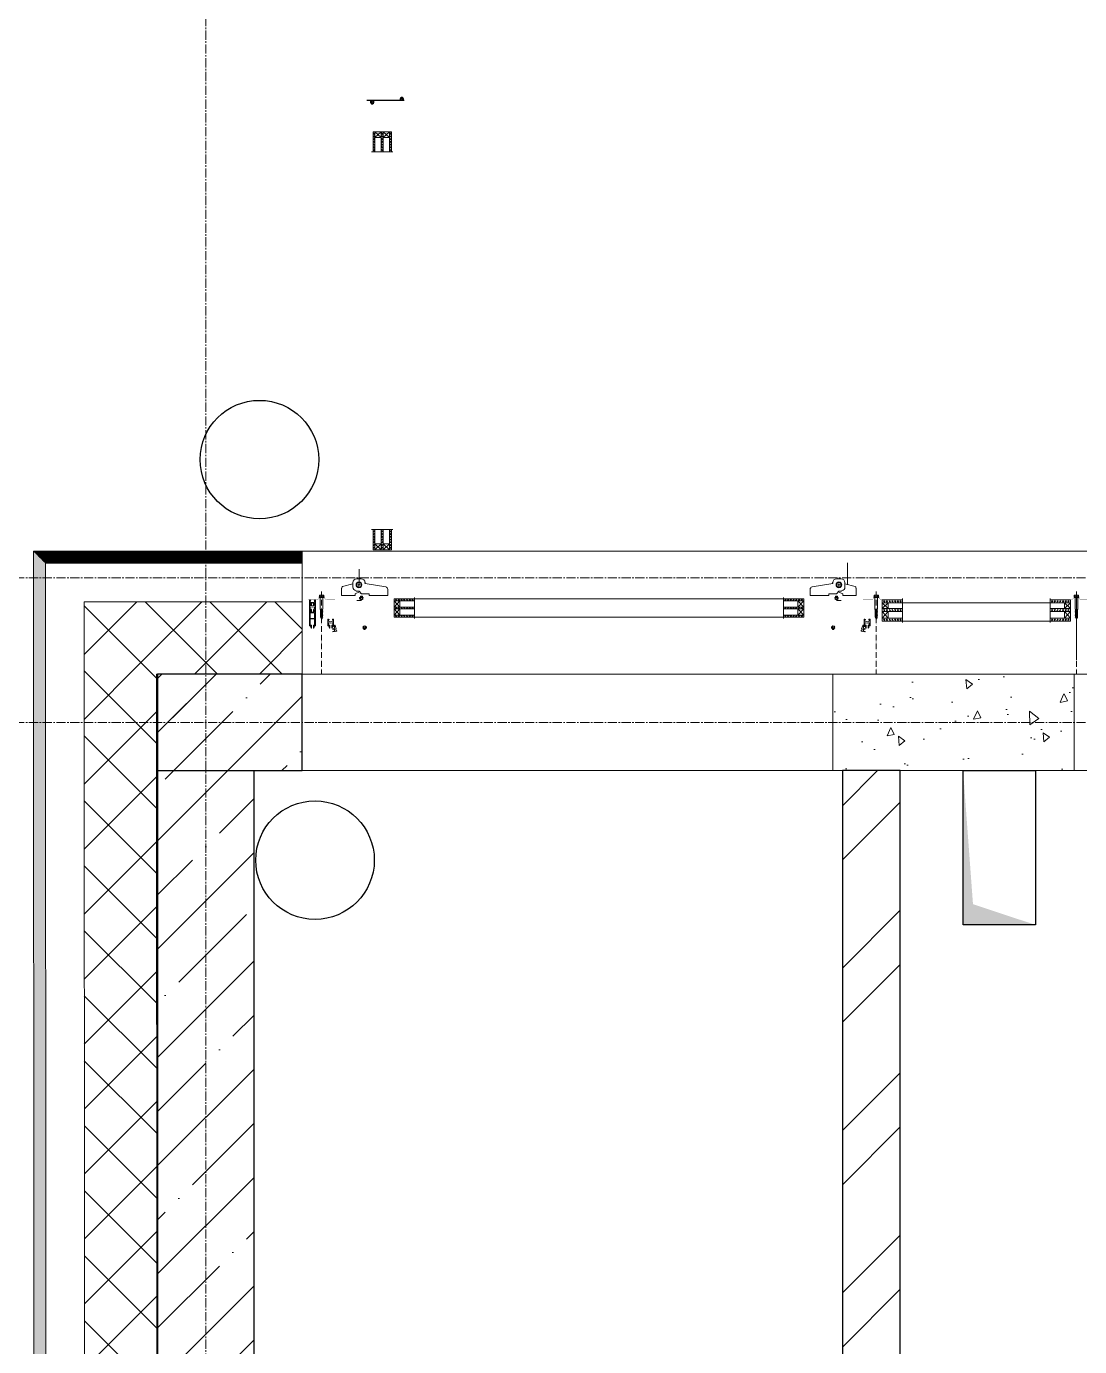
# Model space of a CAD drawing. Header units: millimetres. Extents: x -7155 to 483283, y -227682 to 148426.
# Drawn here: x -372 to 1812, y 99205 to 101943 of the extents above; entities that cross this region are included whole.
import ezdxf

# ---------------------------------------------------------------- set-up
doc = ezdxf.new("R2010")
doc.units = ezdxf.units.MM
for name, pattern in [('ACAD_ISO10W100', [18, 12, -3, 0, -3]), ('CENTER', [50.8, 31.75, -6.35, 6.35, -6.35]), ('CENTER2', [28.575, 19.05, -3.175, 3.175, -3.175])]:
    doc.linetypes.add(name, pattern=pattern)
doc.layers.add('001', color=7, linetype='Continuous')
doc.layers.add('CENTER', color=1, linetype='CENTER')
for name, color, linetype, lineweight in [('A-Wall-Open', 8, 'Continuous', 0), ('Al', 59, 'Continuous', 13), ('Cen', 1, 'CENTER2', 13), ('OSN', 7, 'Continuous', 0), ('АР_Стены ЖБ', 7, 'Continuous', 30), ('АР_Стены кирпич', 32, 'Continuous', 25), ('АР_Стены ПЕНОблок', 52, 'Continuous', 20), ('АР_Стены_Стекло', 4, 'Continuous', 13), ('АР_Тонкая', 254, 'Continuous', 5), ('АР_Утеплитель', 31, 'Continuous', 0), ('АР_Штриховка', 8, 'Continuous', 0), ('Витражные конструкции', 252, 'Continuous', 15), ('Оси', 1, 'ACAD_ISO10W100', 13), ('РД_Отметка', 7, 'Continuous', 0)]:
    doc.layers.add(name, color=color, linetype=linetype, lineweight=lineweight)
for name, color, linetype, lineweight, true_color in [('АР_Оси_РД_100', 7, 'Continuous', 0, 0x525252), ('РД_Оси_100', 7, 'Continuous', 0, 0x525252), ('СКУД', 7, 'Continuous', 0, 0xff1a1a)]:
    doc.layers.add(name, color=color, linetype=linetype, lineweight=lineweight, true_color=true_color)
doc.layers.add('РД_Витраж_проем', color=80, linetype='Continuous', lineweight=0, plot=False)

# ---------------------------------------------------------------- blocks, each defined once
blk = doc.blocks.new('СОШ_2200_АР_ОСИ_М100_28.05.24')
at = {"layer": 'АР_Оси_РД_100', "linetype": 'CENTER2'}
blk.add_line((0, -6155), (0, 139938.679), dxfattribs=at)
for points in [[(119910, 100950), (119410, 100800), (-5454.958, 100800), (-5954.958, 100950)], [(119910, 100350), (119410, 100500), (-5454.958, 100500), (-5954.958, 100350)]]:
    blk.add_lwpolyline(points, dxfattribs=at)
blk = doc.blocks.new('ТПУ-45.02')
at = {"elevation": 0}
blk.add_lwpolyline([(-2, 2.5, -0.916659), (-1.5, 2.4), (-1.5, 1.4, -0.398231), (-1.6, 1.3), (-1.9, 1.3, 0.668179), (-2.1, 0.9), (-1.3, 0.1, 0.198912), (-1.1, 0), (1.2, 0, 0.198912), (1.3, 0.1), (2.1, 0.9, 0.668179), (2, 1.3), (1.6, 1.3, -0.414214), (1.5, 1.4), (1.5, 2.4, -0.904069), (2, 2.5), (3.3, 2.5, 0.414214), (3.5, 2.7), (3.5, 3.1, 0.327426), (3.3, 3.4), (-1, 4.3, 0.167079), (-1.2, 4.3, -0.978527), (-1.6, 4.8, 0.140808), (-1.5, 4.9), (-1, 6.4, -0.301775), (-0.8, 6.6, -0.191208), (1.6, 6.3, -0.2528), (1.7, 6.1, 0.249371), (1.8, 5.9, -0.087675), (2.5, 5.2, 0.34791), (2.8, 5.1), (3.3, 5.4, 0.434986), (3.4, 5.7, 0.631386), (-3.8, 4.5), (-3.8, 2.7, 0.423855), (-3.6, 2.5)], format="xyb", close=True, dxfattribs=at)
blk.add_lwpolyline([(-2, 4.3, 0.440609), (-1.8, 4), (-0.5, 3.8, -0.880439), (-0.6, 3.3), (-3.2, 3.3, -0.266716), (-1.7, 6.2, -0.681981), (-1.5, 6.1)], format="xyb", close=True)
blk.add_lwpolyline([(0.6, 0.7, 0.413945), (0.7, 0.8), (0.7, 2.4, 0.414214), (0.5, 2.7), (-0.4, 2.7, 0.414214), (-0.7, 2.4), (-0.7, 0.8, 0.413945), (-0.5, 0.7), (0.6, 0.7)], format="xyb")
blk = doc.blocks.new('РУ-65.05')
blk.add_blockref('ТПУ-45.02', (-2.6, -2.5))
blk = doc.blocks.new('petlia_dv')
for p, q in [((-59.9, 22), (-59.9, 11)), ((-59.9, 22), (-24.3, 22)), ((-59.9, 11), (-59.7, 11)), ((-59.7, 11), (-59.7, 9.4)), ((-12.5, -2.6), (-55.6, 4.4)), ((-20.9, 22), (-24.3, 22)), ((-20.9, 22), (-20.9, 19)), ((-20.9, 19), (-4.9, 19)), ((-4.9, 19), (-0.2, 13.4)), ((-4.9, 19), (-2.7, 16.3)), ((7.9, 19), (-1.3, 14.8)), ((-0.2, 13.4), (5.5, 13.3)), ((5.5, 13.3), (5.5, 12.4)), ((5.9, 12.3), (5.5, 12.4)), ((7.9, 22), (32.5, 22)), ((7.9, 22), (7.9, 19)), ((12.5, 4.5), (12.5, -4.5)), ((12.5, -2), (33.9, 3.8)), ((35.9, 22), (32.5, 22)), ((35.9, 7), (35.4, 7)), ((35.4, 7), (35.4, 5.7)), ((35.9, 22), (35.9, 7)), ((-12.5, -2.6), (-12.5, -4.5)), ((4.5, -12.5), (-4.5, -12.5)), ((-4.5, -12.5), (4.5, -12.5)), ((12.5, -2.4), (12.5, -4.5))]:
    blk.add_line(p, q)
for radius in [6, 5]:
    blk.add_circle((0, 0), radius)
for centre, radius, start, end in [((-54.7, 9.4), 5, 180, 260), ((4.5, 4.5), 8, 0, 80), ((33.4, 5.7), 2, 285, 0), ((-4.5, -4.5), 8, 180, 270), ((-4.5, -4.5), 8, 180, 270), ((4.5, -4.5), 8, 270, 0), ((4.5, -4.5), 8, 270, 0)]:
    blk.add_arc(centre, radius, start, end)
at = {"layer": '001'}
blk.add_line((-12.5, -2.5), (-12.5, -4.5), dxfattribs=at)
at = {"layer": 'Cen', "ltscale": 0.5}
blk.add_line((3.2, 0), (-3.2, 0), dxfattribs=at)
at = {"layer": 'Cen', "ltscale": 0.3}
blk.add_line((0, 3.2), (0, -2.8), dxfattribs=at)
blk = doc.blocks.new('tpu004MM')
blk.add_lwpolyline([(4, -6.3, -1), (4.4, -7.3), (2.7, -7.9, 0.315299), (2.5, -8.1), (2.5, -8.5, -0.8391), (1.3, -8.7), (-1.2, -1.7, -0.520567), (-1, -1.4), (-0.2, -1.4, 0.414214), (0, -1.2), (0, 1.1, 0.520567), (-0.7, 1.5), (-1.5, 1.2, -0.414214), (-1.8, 1.4), (-2.3, 2.8, -0.414214), (-2.2, 3.1), (0.4, 4.1, -0.067914), (0.5, 4.1), (5.7, 4.5, -0.87281), (5.8, 3.9), (2.7, 2.8, 0.315299), (2.5, 2.5), (2.5, -1.2, 0.520567), (2.8, -1.4), (5.3, -0.5, -1), (5.7, -1.5), (2.7, -2.6, 0.315299), (2.5, -2.8), (2.5, -6.5, 0.520567), (2.8, -6.8)], format="xyb", close=True)
blk = doc.blocks.new('РУ-65.02')
at = {"layer": 'OSN', "xscale": -1}
blk.add_blockref('tpu004MM', (0, 0), dxfattribs=at)
blk = doc.blocks.new('Стекло 4 мм разрез')
at = {"layer": 'Al'}
for p, q in [((-2, -41.9), (-2, 0)), ((2, -41.9), (2, 0))]:
    blk.add_line(p, q, dxfattribs=at)
at = {"layer": 'Al', "ltscale": 4}
blk.add_line((2, 0), (-2, 0), dxfattribs=at)
at = {"layer": 'Al', "color": 5, "linetype": 'Continuous'}
for p, q in [((-1.4, -5.4), (1.4, -2.5)), ((-1.4, -11), (1.4, -8.2)), ((-1.4, -16.7), (1.4, -13.9)), ((-1.4, -22.4), (1.4, -19.6)), ((-1.4, -28.1), (1.4, -25.2)), ((-1.1, -3.9), (0, -2.8)), ((-1.1, -9.6), (0, -8.5)), ((-1.1, -15.3), (0, -14.2)), ((-1.1, -21), (0, -19.8)), ((-1.1, -26.6), (0, -25.5)), ((0, -5.1), (1.1, -3.9)), ((0, -10.8), (1.1, -9.6)), ((0, -16.4), (1.1, -15.3)), ((0, -22.1), (1.1, -21)), ((0, -27.8), (1.1, -26.6)), ((-1.4, -33.7), (1.4, -30.9)), ((-1.4, -39.4), (1.4, -36.6)), ((-1.1, -32.3), (0, -31.2)), ((-1.1, -38), (0, -36.9)), ((0, -33.5), (1.1, -32.3)), ((0, -39.1), (1.1, -38))]:
    blk.add_line(p, q, dxfattribs=at)
blk = doc.blocks.new('СПД 38 4+4+4')
at = {"layer": 'Al', "ltscale": 4}
for p, q in [((4, 0), (17, -12)), ((4, -12), (17, 0)), ((21, 0), (34, -12)), ((21, -12), (34, 0))]:
    blk.add_line(p, q, dxfattribs=at)
for points in [[(4, 0), (17, 0), (17, -12), (4, -12)], [(21, 0), (34, 0), (34, -12), (21, -12)]]:
    blk.add_lwpolyline(points, close=True, dxfattribs=at)
at = {"layer": 'Cen', "ltscale": 5}
blk.add_line((41, -41.9), (-3, -41.9), dxfattribs=at)
at = {"layer": 'Al', "ltscale": 4}
for p in [(2, 0), (19, 0), (36, 0)]:
    blk.add_blockref('Стекло 4 мм разрез', p, dxfattribs=at)
blk = doc.blocks.new('ТПУ-032-14')
at = {"color": 191}
for p, q in [((-12, 0), (-12, -14)), ((-9.8, 0), (-12, 0)), ((-8.5, 4.4), (-10, 2.1)), ((-10, 1.9), (-9.6, 1.6)), ((-9.5, 1.4), (-9.5, 0.2)), ((-8, -1.2), (-8, 4.2)), ((-4, 4.2), (-4, -1.2)), ((-2, 2.1), (-3.5, 4.4)), ((-2.5, 0.2), (-2.5, 1.4)), ((-2.4, 1.6), (-2, 1.9)), ((0, 0), (-2.3, 0)), ((0, -14), (0, 0)), ((-12, -14), (-10.6, -14)), ((-10.5, -5.8), (-10.5, -1.8)), ((-10.5, -12.2), (-10.5, -9.9)), ((-10.4, -13.9), (-9.6, -13.1)), ((-10.3, -9.6), (-6.1, -8.5)), ((-10.2, -1.5), (-8.2, -1.5)), ((-9.8, -12.5), (-10.2, -12.5)), ((-9.5, -12.9), (-9.5, -12.8)), ((-6.1, -5.9), (-9.2, -6.8)), ((-2.8, -6.8), (-5.9, -5.9)), ((-5.9, -8.5), (-1.7, -9.6)), ((-3.8, -1.5), (-1.8, -1.5)), ((-2.5, -12.8), (-2.5, -12.9)), ((-2.4, -13.1), (-1.6, -13.9)), ((-1.8, -12.5), (-2.3, -12.5)), ((-1.5, -1.8), (-1.5, -5.8)), ((-1.5, -9.9), (-1.5, -12.2)), ((-1.4, -14), (0, -14))]:
    blk.add_line(p, q, dxfattribs=at)
for centre, start, end in [((-9.8, 2), 146.3099, 216.6158), ((-8.2, 4.2), 0, 146.3099), ((-3.8, 4.2), 33.6901, 180), ((-2.3, 2), 323.3842, 33.6901), ((-10.6, -13.8), 270, 315), ((-9.8, -12.8), 0, 90), ((-9.8, -12.9), 315, 0), ((-8.2, -1.2), 270, 0), ((-6, -6.2), 75, 105), ((-3.8, -1.2), 180, 270), ((-2.3, -12.8), 90, 180), ((-2.3, -12.9), 180, 225), ((-1.4, -13.8), 225, 270)]:
    blk.add_arc(centre, 0.25, start, end, dxfattribs=at)
at = {"color": 191, "extrusion": (0, 0, -1)}
for centre, radius, start, end in [((9.7, 0.2), 0.25, 180, 270), ((9.7, 1.4), 0.25, 127.9045, 180), ((2.3, 1.4), 0.25, 0, 52.0955), ((2.3, 0.2), 0.25, 270, 0), ((10.2, -1.8), 0.25, 0, 90), ((9.5, -5.8), 1, 255, 0), ((10.2, -9.9), 0.25, 0, 75), ((10.2, -12.2), 0.25, 270, 0), ((6, -8.8), 0.25, 75, 105), ((2.5, -5.8), 1, 180, 285), ((1.7, -1.8), 0.25, 90, 180), ((1.7, -12.2), 0.25, 180, 270), ((1.7, -9.9), 0.25, 105, 180)]:
    blk.add_arc(centre, radius, start, end, dxfattribs=at)
blk = doc.blocks.new('Дверь 72 активная створка в витраж 44')
at = {"layer": 'OSN'}
blk.add_line((-73, 34.7), (-82.8, 34.7), dxfattribs=at)
at = {"rotation": 180}
for name, p in [('РУ-65.05', (-85.1, 41.3)), ('РУ-65.02', (-29.2, -25.5))]:
    blk.add_blockref(name, p, dxfattribs=at)
blk.add_blockref('РУ-65.05', (-86.6, -22.7))
at = {"layer": 'Al', "ltscale": 4, "xscale": -1}
for p, rotation in [((-144.6, 140.2), 179.9999999999999), ((-150.5, 0.3), 270)]:
    blk.add_blockref('СПД 38 4+4+4', p, dxfattribs=dict(at, rotation=rotation))
at = {"layer": 'Al', "ltscale": 4, "rotation": 180}
blk.add_blockref('ТПУ-032-14', (-25, -18), dxfattribs=at)
at = {"layer": 'OSN', "xscale": -1, "rotation": 180}
blk.add_blockref('petlia_dv', (-77.5, 67.3), dxfattribs=at)
blk = doc.blocks.new('Дверь 72 в витраж 44')
at = {"layer": 'OSN'}
blk.add_line((-73, 34.7), (-82.8, 34.7), dxfattribs=at)
at = {"rotation": 180}
for name, p in [('РУ-65.05', (-85.1, 41.3)), ('РУ-65.02', (-29.2, -25.5))]:
    blk.add_blockref(name, p, dxfattribs=at)
blk.add_blockref('РУ-65.05', (-86.6, -22.7))
at = {"layer": 'Al', "ltscale": 4, "xscale": -1, "rotation": 270}
blk.add_blockref('СПД 38 4+4+4', (-150.5, 0.3), dxfattribs=at)
at = {"layer": 'Al', "ltscale": 4, "rotation": 180}
blk.add_blockref('ТПУ-032-14', (-25, -18), dxfattribs=at)
at = {"layer": 'OSN', "xscale": -1, "rotation": 180}
blk.add_blockref('petlia_dv', (-77.5, 67.3), dxfattribs=at)
blk = doc.blocks.new('стойка 500.100.03')
at = {"layer": 'Оси'}
blk.add_line((0, 0), (0, -118), dxfattribs=at)
blk = doc.blocks.new('VS_5i5x45')
for p, q in [((-5.1, 3.9), (-4.7, 4.5)), ((-5.1, -3.9), (-5.1, 3.9)), ((-5.1, 0), (-5.1, 3.9)), ((-5.1, 0), (-5.1, -3.9)), ((-1.4, 4.5), (-4.7, 4.5)), ((-1.4, 2.7), (-4.7, 2.7)), ((-1.4, 2.7), (-3.2, 2.7)), ((-1.1, 5), (-1.4, 4.5)), ((-1.1, 5), (-0.5, 5)), ((-1.1, 0), (-1.1, 5)), ((-1.1, 0), (-1.1, -5)), ((-0.5, 5), (-0.5, 0)), ((-0.5, 2.7), (23.8, 2.7)), ((-0.5, -5), (-0.5, 0)), ((23.8, 2.7), (24.7, -2.8)), ((24.1, 1.8), (23.8, 2.7)), ((24.1, 1.8), (25, -1.8)), ((24.1, 1.8), (25.4, 1.8)), ((25.4, 1.8), (25.6, 2.7)), ((25.4, 1.8), (26.3, -1.8)), ((25.6, 2.7), (26.5, -2.8)), ((25.9, 1.8), (25.6, 2.7)), ((25.9, 1.8), (26.8, -1.8)), ((25.9, 1.8), (27.2, 1.8)), ((27.2, 1.8), (27.4, 2.7)), ((27.2, 1.8), (28.1, -1.8)), ((27.4, 2.7), (28.3, -2.8)), ((27.7, 1.8), (27.4, 2.7)), ((27.7, 1.8), (28.6, -1.8)), ((27.7, 1.8), (29, 1.8)), ((29, 1.8), (29.2, 2.7)), ((29, 1.8), (29.9, -1.8)), ((29.2, 2.7), (30.1, -2.8)), ((29.5, 1.8), (29.2, 2.7)), ((29.5, 1.8), (30.4, -1.8)), ((29.5, 1.8), (30.8, 1.8)), ((30.8, 1.8), (31, 2.7)), ((30.8, 1.8), (31.7, -1.8)), ((31, 2.7), (31.9, -2.8)), ((31.3, 1.8), (31, 2.7)), ((31.3, 1.8), (32.2, -1.8)), ((31.3, 1.8), (32.6, 1.8)), ((32.6, 1.8), (32.8, 2.7)), ((32.6, 1.8), (33.5, -1.8)), ((32.8, 2.7), (33.7, -2.8)), ((33.1, 1.8), (32.8, 2.7)), ((33.1, 1.8), (34, -1.8)), ((33.1, 1.8), (34.4, 1.8)), ((34.4, 1.8), (34.6, 2.7)), ((34.4, 1.8), (35.3, -1.8)), ((34.6, 2.7), (35.5, -2.8)), ((34.9, 1.8), (34.6, 2.7)), ((34.9, 1.8), (35.8, -1.8)), ((34.9, 1.8), (36.2, 1.8)), ((36.2, 1.8), (36.4, 2.7)), ((36.2, 1.8), (37.1, -1.8)), ((36.4, 2.7), (37.3, -2.8)), ((36.7, 1.8), (36.4, 2.7)), ((36.7, 1.8), (37.6, -1.8)), ((36.7, 1.8), (38, 1.8)), ((38, 1.8), (38.2, 2.7)), ((38, 1.8), (38.9, -1.8)), ((38.2, 2.7), (39.1, -2.8)), ((38.5, 1.8), (38.2, 2.7)), ((38.5, 1.8), (39.4, -1.8)), ((38.5, 1.8), (39.8, 1.8)), ((39.8, 1.8), (40, 2.7)), ((39.8, 1.8), (40.6, -1.7)), ((40, 2.7), (40.9, -2.6)), ((40.3, 1.8), (40, 2.7)), ((40.3, 1.8), (41.7, 1.2)), ((40.3, 1.8), (41.1, -1.5)), ((41.7, 1.2), (41.9, 2.1)), ((41.7, 1.2), (42.3, -1)), ((42.3, 0.9), (41.9, 2.1)), ((41.9, 2.1), (42.6, -1.9)), ((42.3, 0.9), (44.5, 0)), ((42.3, 0.9), (42.7, -0.8)), ((42.7, -0.8), (44.5, 0)), ((-5.1, -3.9), (-4.7, -4.5)), ((-1.4, -2.8), (-4.7, -2.8)), ((-1.4, -4.5), (-4.7, -4.5)), ((-1.1, -5), (-1.4, -4.5)), ((-1.1, -5), (-0.5, -5)), ((-0.5, -2.8), (24.7, -2.8)), ((25, -1.8), (24.7, -2.8)), ((25, -1.8), (26.3, -1.8)), ((26.3, -1.8), (26.5, -2.8)), ((26.8, -1.8), (26.5, -2.8)), ((26.8, -1.8), (28.1, -1.8)), ((28.1, -1.8), (28.3, -2.8)), ((28.6, -1.8), (28.3, -2.8)), ((28.6, -1.8), (29.9, -1.8)), ((29.9, -1.8), (30.1, -2.8)), ((30.4, -1.8), (30.1, -2.8)), ((30.4, -1.8), (31.7, -1.8)), ((31.7, -1.8), (31.9, -2.8)), ((32.2, -1.8), (31.9, -2.8)), ((32.2, -1.8), (33.5, -1.8)), ((33.5, -1.8), (33.7, -2.8)), ((34, -1.8), (33.7, -2.8)), ((34, -1.8), (35.3, -1.8)), ((35.3, -1.8), (35.5, -2.8)), ((35.8, -1.8), (35.5, -2.8)), ((35.8, -1.8), (37.1, -1.8)), ((37.1, -1.8), (37.3, -2.8)), ((37.6, -1.8), (37.3, -2.8)), ((37.6, -1.8), (38.9, -1.8)), ((38.9, -1.8), (39.1, -2.8)), ((39.4, -1.8), (39.1, -2.8)), ((39.4, -1.8), (40.3, -1.8)), ((40.3, -1.8), (40.6, -1.7)), ((40.6, -1.7), (40.9, -2.6)), ((41.1, -1.5), (40.9, -2.6)), ((41.1, -1.5), (42.3, -1)), ((42.3, -1), (42.6, -1.9)), ((42.7, -0.8), (42.6, -1.9))]:
    blk.add_line(p, q)
for centre, radius, start, end in [((-3.5, 3.6), 1.48, 144.0604, 216.6704), ((5.5, 0.4), 10.5, 166.9324, 182.0307), ((6.1, 0), 7.97, 159.8247, 200.1753), ((-0.8, 3.6), 1.07, 125.3093, 234.6907), ((5.5, -0.4), 10.5, 177.9693, 193.0676), ((-3.5, -3.6), 1.48, 143.3296, 215.9396), ((-0.8, -3.6), 1.07, 125.3093, 234.6907)]:
    blk.add_arc(centre, radius, start, end)
blk = doc.blocks.new('Стекло 6 мм разрез')
at = {"layer": 'Al'}
for p, q in [((-3, -41.9), (-3, 0)), ((3, -41.9), (3, 0))]:
    blk.add_line(p, q, dxfattribs=at)
at = {"layer": 'Al', "ltscale": 4}
blk.add_line((3, 0), (-3, 0), dxfattribs=at)
at = {"layer": 'Al', "color": 5, "linetype": 'Continuous'}
for p, q in [((-1.4, -5.4), (1.4, -2.5)), ((-1.4, -11), (1.4, -8.2)), ((-1.4, -16.7), (1.4, -13.9)), ((-1.4, -22.4), (1.4, -19.6)), ((-1.4, -28.1), (1.4, -25.2)), ((-1.1, -3.9), (0, -2.8)), ((-1.1, -9.6), (0, -8.5)), ((-1.1, -15.3), (0, -14.2)), ((-1.1, -21), (0, -19.8)), ((-1.1, -26.6), (0, -25.5)), ((0, -5.1), (1.1, -3.9)), ((0, -10.8), (1.1, -9.6)), ((0, -16.4), (1.1, -15.3)), ((0, -22.1), (1.1, -21)), ((0, -27.8), (1.1, -26.6)), ((-1.4, -33.7), (1.4, -30.9)), ((-1.4, -39.4), (1.4, -36.6)), ((-1.1, -32.3), (0, -31.2)), ((-1.1, -38), (0, -36.9)), ((0, -33.5), (1.1, -32.3)), ((0, -39.1), (1.1, -38))]:
    blk.add_line(p, q, dxfattribs=at)
blk = doc.blocks.new('СПД 44 6+6+6')
at = {"layer": 'Al', "ltscale": 4}
for p, q in [((6, 0), (20, -12)), ((6, -12), (20, 0)), ((26, 0), (38, -12)), ((26, -12), (38, 0))]:
    blk.add_line(p, q, dxfattribs=at)
for points in [[(6, 0), (20, 0), (20, -12), (6, -12)], [(26, 0), (38, 0), (38, -12), (26, -12)]]:
    blk.add_lwpolyline(points, close=True, dxfattribs=at)
at = {"layer": 'Cen', "ltscale": 5}
blk.add_line((47, -41.9), (-3, -41.9), dxfattribs=at)
at = {"layer": 'Al', "ltscale": 4}
for p in [(3, 0), (23, 0), (41, 0)]:
    blk.add_blockref('Стекло 6 мм разрез', p, dxfattribs=at)
blk = doc.blocks.new('СПД 44 стойка крайний')
at = {"layer": 'Витражные конструкции', "const_width": 0.6}
blk.add_lwpolyline([(-27.8, 36.3), (-10.4, 36.3), (-4.8, 38.6), (5.8, 38.6), (12, 36.3), (28, 36.3)], dxfattribs=at)
at = {"layer": 'Оси', "color": 1}
blk.add_line((0, 6), (0, 53.7), dxfattribs=at)
at = {"layer": 'Al', "ltscale": 4, "rotation": 90}
blk.add_blockref('СПД 44 6+6+6', (12.5, -8), dxfattribs=at)
at = {"layer": 'Витражные конструкции', "ltscale": 25, "rotation": 270}
blk.add_blockref('VS_5i5x45', (0, 40.7), dxfattribs=at)
blk = doc.blocks.new('ТПУ-032-07')
at = {"color": 191}
blk.add_lwpolyline([(-10.5, -5.2, 0.414214), (-10.2, -5.5), (-9.8, -5.5, -0.414214), (-9.5, -5.8), (-9.5, -5.9, -0.198912), (-9.6, -6.1), (-10.4, -6.9, -0.198912), (-10.6, -7), (-12, -7), (-12, 0), (-9.8, 0, 0.324532), (-9.5, 0.3), (-9.5, 1.4, 0.231307), (-9.6, 1.6), (-10, 1.9, -0.316767), (-10, 2.2), (-8.6, 4.3, -0.780158), (-8, 4.3), (-8, -0.7, 0.493145), (-7.7, -0.9), (-6.1, -0.5, -0.131652), (-5.9, -0.5), (-4.3, -0.9, 0.493145), (-4, -0.7), (-4, 4.3, -0.780158), (-3.4, 4.3), (-2, 2.2, -0.316767), (-2, 1.9), (-2.4, 1.6, 0.231307), (-2.5, 1.4), (-2.5, 0.3, 0.324532), (-2.2, 0), (0, 0), (0, -7), (-1.4, -7, -0.198912), (-1.6, -6.9), (-2.4, -6.1, -0.198912), (-2.5, -5.9), (-2.5, -5.8, -0.414214), (-2.2, -5.5), (-1.8, -5.5, 0.414214), (-1.5, -5.2), (-1.5, -2.9, 0.339454), (-1.7, -2.6), (-5.9, -1.5, 0.131652), (-6.1, -1.5), (-10.3, -2.6, 0.339454), (-10.5, -2.9)], format="xyb", close=True, dxfattribs=at)
blk = doc.blocks.new('ТПУ-032-33')
at = {"color": 191}
for points in [[(-1.4, -33), (0, -33), (0, 0), (-2.2, 0, -0.414214), (-2.5, 0.2), (-2.5, 1.4, -0.231307), (-2.4, 1.6), (-2, 1.9, 0.316767), (-2, 2.1), (-3.4, 4.3, 0.780158), (-4, 4.3), (-4, -1.2, 0.414214), (-3.8, -1.5), (-1.8, -1.5, -0.414214), (-1.5, -1.8), (-1.5, -14.3, -0.493145), (-1.8, -14.6), (-5.9, -14.6, 0.131652), (-6.1, -14.6), (-10.2, -14.6, -0.493145), (-10.5, -14.3), (-10.5, -1.8, -0.414214), (-10.2, -1.5), (-8.2, -1.5, 0.414214), (-8, -1.2), (-8, 4.3, 0.780158), (-8.6, 4.3), (-10, 2.1, 0.316767), (-10, 1.9), (-9.6, 1.6, -0.231307), (-9.5, 1.4), (-9.5, 0.2, -0.414214), (-9.8, 0), (-12, 0), (-12, -33), (-10.6, -33, 0.198912), (-10.4, -32.9), (-9.6, -32.1, 0.198912), (-9.5, -31.9), (-9.5, -31.8, 0.414214), (-9.8, -31.5), (-10.2, -31.5, -0.414214), (-10.5, -31.2), (-10.5, -28.9, -0.339454), (-10.3, -28.6), (-6.1, -28.6, -0.131652), (-5.9, -28.6), (-1.7, -28.6, -0.339454), (-1.5, -28.9), (-1.5, -31.2, -0.414214), (-1.8, -31.5), (-2.2, -31.5, 0.414214), (-2.5, -31.8), (-2.5, -31.9, 0.198912), (-2.4, -32.1), (-1.6, -32.9, 0.198912)], [(-1.5, -15.9, 0.339454), (-1.7, -15.6), (-5.9, -15.6, 0.131652), (-6.1, -15.6), (-10.3, -15.6, 0.339454), (-10.5, -15.9), (-10.5, -26.8, 0.493145), (-10.2, -27.1), (-6.1, -27.1, -0.131652), (-5.9, -27.1), (-1.8, -27.1, 0.493145), (-1.5, -26.8)]]:
    blk.add_lwpolyline(points, format="xyb", close=True, dxfattribs=at)
blk = doc.blocks.new('проставка крайняя')
at = {"layer": 'Al', "ltscale": 4, "xscale": -1}
for name, p in [('ТПУ-032-33', (-0.2, 0)), ('ТПУ-032-14', (-0.2, -33)), ('ТПУ-032-07', (-0.2, -47))]:
    blk.add_blockref(name, p, dxfattribs=at)
blk = doc.blocks.new('крышка пустая')
at = {"layer": 'Витражные конструкции', "const_width": 0.6}
blk.add_lwpolyline([(27.8, 36.3), (10.4, 36.3), (4.8, 38.6), (-5.8, 38.6), (-11.9, 36.3), (-28, 36.3)], dxfattribs=at)
at = {"layer": 'Оси', "color": 1}
blk.add_line((0, 6), (0, 53.7), dxfattribs=at)
at = {"layer": 'Витражные конструкции', "ltscale": 25, "xscale": -1, "rotation": 89.99999999999997}
blk.add_blockref('VS_5i5x45', (0, 40.7), dxfattribs=at)
blk = doc.blocks.new('импост1')
at = {"layer": 'CENTER', "ltscale": 5}
blk.add_line((16.4, -75.3), (-61, -75.3), dxfattribs=at)
for p, rotation in [((-51.2, -74.6), 270), ((12.7, -76.1), 89.99999999999999)]:
    blk.add_blockref('РУ-65.05', p, dxfattribs=dict(rotation=rotation))
at = {"layer": 'Al', "ltscale": 4, "rotation": 180}
blk.add_blockref('СПД 38 4+4+4', (-10.2, -10.7), dxfattribs=at)

msp = doc.modelspace()

# ---------------------------------------------------------------- hatches: boundary and pattern name
at = {"layer": 'АР_Штриховка', "linetype": 'Continuous', "lineweight": 0, "true_color": 0x000000}
h = msp.add_hatch(dxfattribs=at)
h.set_pattern_fill('_U', color=18, style=0, pattern_type=0)
h.set_pattern_definition([(360, (0, -1e-11), (-5e-17, 1), [])])
h.paths.add_polyline_path([(-353.1, 90799.9), (-328.1, 90799.9), (-332.3, 100830), (-357.3, 100855)], flags=0)
h = msp.add_hatch(dxfattribs=at)
h.set_pattern_fill('_U', color=18, style=0, pattern_type=0)
h.set_pattern_definition([(0, (0, 0), (0, 1), [])])
h.paths.add_polyline_path([(-357.3, 100855), (-332.3, 100830), (200, 100830), (200, 100855)], flags=0)
h.paths.add_polyline_path([(4000, 100855), (4000, 100830), (4300, 100830), (4300, 100855)], flags=0)
h = msp.add_hatch(dxfattribs=at)
h.set_pattern_fill('ANSI37', color=18, scale=30, style=0)
h.paths.add_polyline_path([(-248.1, 90799.9), (-98.1, 90800), (-102.2, 100600), (-252.3, 100750)], flags=0)
h = msp.add_hatch(dxfattribs=at)
h.set_pattern_fill('ANSI37', color=18, scale=30, style=0)
h.paths.add_polyline_path([(-252.3, 100750), (-102.2, 100600), (200, 100600), (200, 100750)], flags=0)
h.paths.add_polyline_path([(4000, 100750), (4000, 100600), (4300, 100600), (4300, 100750)], flags=0)
at = {"layer": 'АР_Штриховка', "linetype": 'Continuous', "lineweight": 5, "true_color": 0x000000}
h = msp.add_hatch(dxfattribs=at)
h.set_pattern_fill('ANSI35', color=18, scale=25, angle=1.3e-14, style=0)
h.paths.add_polyline_path([(-100, 90800), (100, 91000), (100, 100400), (-100, 100600)], flags=0)
h = msp.add_hatch(dxfattribs=at)
h.set_pattern_fill('ANSI35', color=18, scale=25, angle=-360, style=0)
h.paths.add_polyline_path([(-100, 100600), (-100, 100400), (200, 100400), (200, 100600)], flags=0)
at = {"layer": 'АР_Штриховка', "linetype": 'Continuous', "lineweight": 0, "true_color": 0x000000}
h = msp.add_hatch(dxfattribs=at)
h.set_pattern_fill('AR-CONC', color=18, angle=45, style=0)
h.paths.add_polyline_path([(1300, 100600), (1300, 100400), (1800, 100400), (1800, 100600)], flags=0)
h = msp.add_hatch(dxfattribs=at)
h.set_pattern_fill('ANSI32', color=18, scale=25, angle=-360, style=0)
h.paths.add_polyline_path([(1439.7, 100400), (1319.7, 100400), (1319.7, 96454), (1439.7, 96454)], flags=0)

# ---------------------------------------------------------------- linework, layer by layer
at = {"color": 18, "linetype": 'Continuous', "true_color": 0x000000}
for p, q in [((1570, 100080), (1570, 100400)), ((1570, 100400), (1720, 100400)), ((1720, 100400), (1720, 100080)), ((1720, 100080), (1570, 100080))]:
    msp.add_line(p, q, dxfattribs=at)
msp.add_solid([(1720, 100080), (1570, 100080), (1590.5, 100123.1), (1570, 100400)], dxfattribs=at)
at = {"layer": 'A-Wall-Open', "color": 18, "linetype": 'Continuous', "lineweight": 0, "true_color": 0x000000}
for p, q in [((200, 100855), (1300, 100855)), ((200, 100600), (1300, 100600)), ((200, 100600), (1300, 100600)), ((1800, 100600), (4000, 100600)), ((200, 100400), (1300, 100400)), ((1800, 100400), (4000, 100400))]:
    msp.add_line(p, q, dxfattribs=at)
at = {"layer": 'АР_Стены ЖБ', "color": 18, "linetype": 'Continuous', "lineweight": 30, "true_color": 0x000000}
for p, q in [((-100, 100600), (-100, 90800)), ((-100, 100600), (-100, 100400)), ((200, 100600), (-100, 100600)), ((200, 100400), (200, 100600)), ((-100, 100400), (200, 100400)), ((100, 91000), (100, 100400))]:
    msp.add_line(p, q, dxfattribs=at)
at = {"layer": 'АР_Стены кирпич', "color": 18, "linetype": 'Continuous', "lineweight": 25, "true_color": 0x000000}
for p, q in [((1439.7, 100400), (1319.7, 100400)), ((1319.7, 100400), (1319.7, 96454)), ((1439.7, 96454), (1439.7, 100400))]:
    msp.add_line(p, q, dxfattribs=at)
at = {"layer": 'АР_Стены ПЕНОблок', "color": 18, "linetype": 'Continuous', "lineweight": 20, "true_color": 0x000000}
for p, q in [((1300, 100600), (1300, 100400)), ((1800, 100600), (1300, 100600)), ((1800, 100400), (1800, 100600)), ((1300, 100400), (1800, 100400))]:
    msp.add_line(p, q, dxfattribs=at)
at = {"layer": 'АР_Стены_Стекло', "ltscale": 35}
for p, q in [((1197.6, 100756.3), (432.4, 100756.3)), ((1750.6, 100748), (1444.4, 100748)), ((1197.6, 100718.3), (432.4, 100718.3)), ((1750.6, 100710), (1444.4, 100710))]:
    msp.add_line(p, q, dxfattribs=at)
at = {"layer": 'АР_Тонкая', "color": 18, "linetype": 'Continuous', "lineweight": 5, "true_color": 0x000000}
for p, q in [((-357.3, 100855), (-353.1, 90799.9)), ((200, 100855), (-357.3, 100855)), ((200, 100830), (200, 100855)), ((-332.3, 100830), (-328.1, 90799.9)), ((-328.1, 90799.9), (-332.3, 100830)), ((200, 100830), (-332.3, 100830)), ((-332.3, 100830), (200, 100830)), ((200, 100750), (200, 100830)), ((-248.1, 90799.9), (-252.3, 100750)), ((-252.3, 100750), (200, 100750))]:
    msp.add_line(p, q, dxfattribs=at)
at = {"layer": 'АР_Утеплитель', "color": 18, "linetype": 'Continuous', "lineweight": 0, "true_color": 0x000000}
for p, q in [((-252.3, 100750), (-248.1, 90799.9)), ((200, 100750), (-252.3, 100750)), ((200, 100600), (200, 100750)), ((-98.1, 90800), (-102.2, 100600)), ((-102.2, 100600), (200, 100600))]:
    msp.add_line(p, q, dxfattribs=at)
at = {"layer": 'Витражные конструкции', "color": 18, "ltscale": 35, "true_color": 0x000000}
for points in [[(317.6, 100785.2), (317.6, 100818)], [(1330, 100785.3), (1330, 100830.6)]]:
    msp.add_lwpolyline(points, dxfattribs=at)
at = {"layer": 'РД_Витраж_проем', "color": 18, "linetype": 'Continuous', "lineweight": 0, "true_color": 0x000000}
for p, q in [((4000, 100855), (200, 100855)), ((4000, 100600), (200, 100600))]:
    msp.add_line(p, q, dxfattribs=at)
at = {"layer": 'РД_Отметка', "color": 18, "true_color": 0x000000}
msp.add_lwpolyline([(1805, 100629.6), (1805, 100771.7)], dxfattribs=at)
at = {"layer": 'СКУД', "color": 18, "lineweight": 30, "true_color": 0x000000}
for centre in [(111.1, 101045), (226.4, 100214.4)]:
    msp.add_circle(centre, 122.9, dxfattribs=at)

# ---------------------------------------------------------------- block references
at = {"layer": 'Al', "color": 18, "ltscale": 4, "true_color": 0x000000, "xscale": -1}
for p in [(240, 100718), (1390, 100718), (1805, 100718)]:
    msp.add_blockref('стойка 500.100.03', p, dxfattribs=at)
at = {"layer": 'Витражные конструкции', "color": 18, "ltscale": 35, "true_color": 0x000000, "xscale": -1}
for name, p, rotation in [('импост1', (394.8, 101714.2), 179.9999751976006), ('проставка крайняя', (215.3, 100700), 180)]:
    msp.add_blockref(name, p, dxfattribs=dict(at, rotation=rotation))
at = {"layer": 'Витражные конструкции', "color": 18, "ltscale": 4, "true_color": 0x000000, "xscale": -1}
msp.add_blockref('Дверь 72 активная створка в витраж 44', (240, 100718), dxfattribs=at)
at = {"layer": 'Витражные конструкции', "color": 18, "ltscale": 75, "true_color": 0x000000}
msp.add_blockref('Дверь 72 в витраж 44', (1390, 100718), dxfattribs=at)
at = {"layer": 'Витражные конструкции', "color": 18, "ltscale": 35, "true_color": 0x000000, "xscale": -1}
msp.add_blockref('крышка пустая', (240, 100718), dxfattribs=at)
at = {"layer": 'Витражные конструкции', "color": 18, "ltscale": 4, "true_color": 0x000000}
msp.add_blockref('СПД 44 стойка крайний', (1390, 100718), dxfattribs=at)
at = {"layer": 'Витражные конструкции', "color": 18, "ltscale": 4, "true_color": 0x000000, "xscale": -1, "rotation": 359.9999999999999}
msp.add_blockref('СПД 44 стойка крайний', (1805, 100718), dxfattribs=at)
at = {"layer": 'РД_Оси_100'}
msp.add_blockref('СОШ_2200_АР_ОСИ_М100_28.05.24', (0, 0), dxfattribs=at)

doc.saveas('drawing.dxf')
